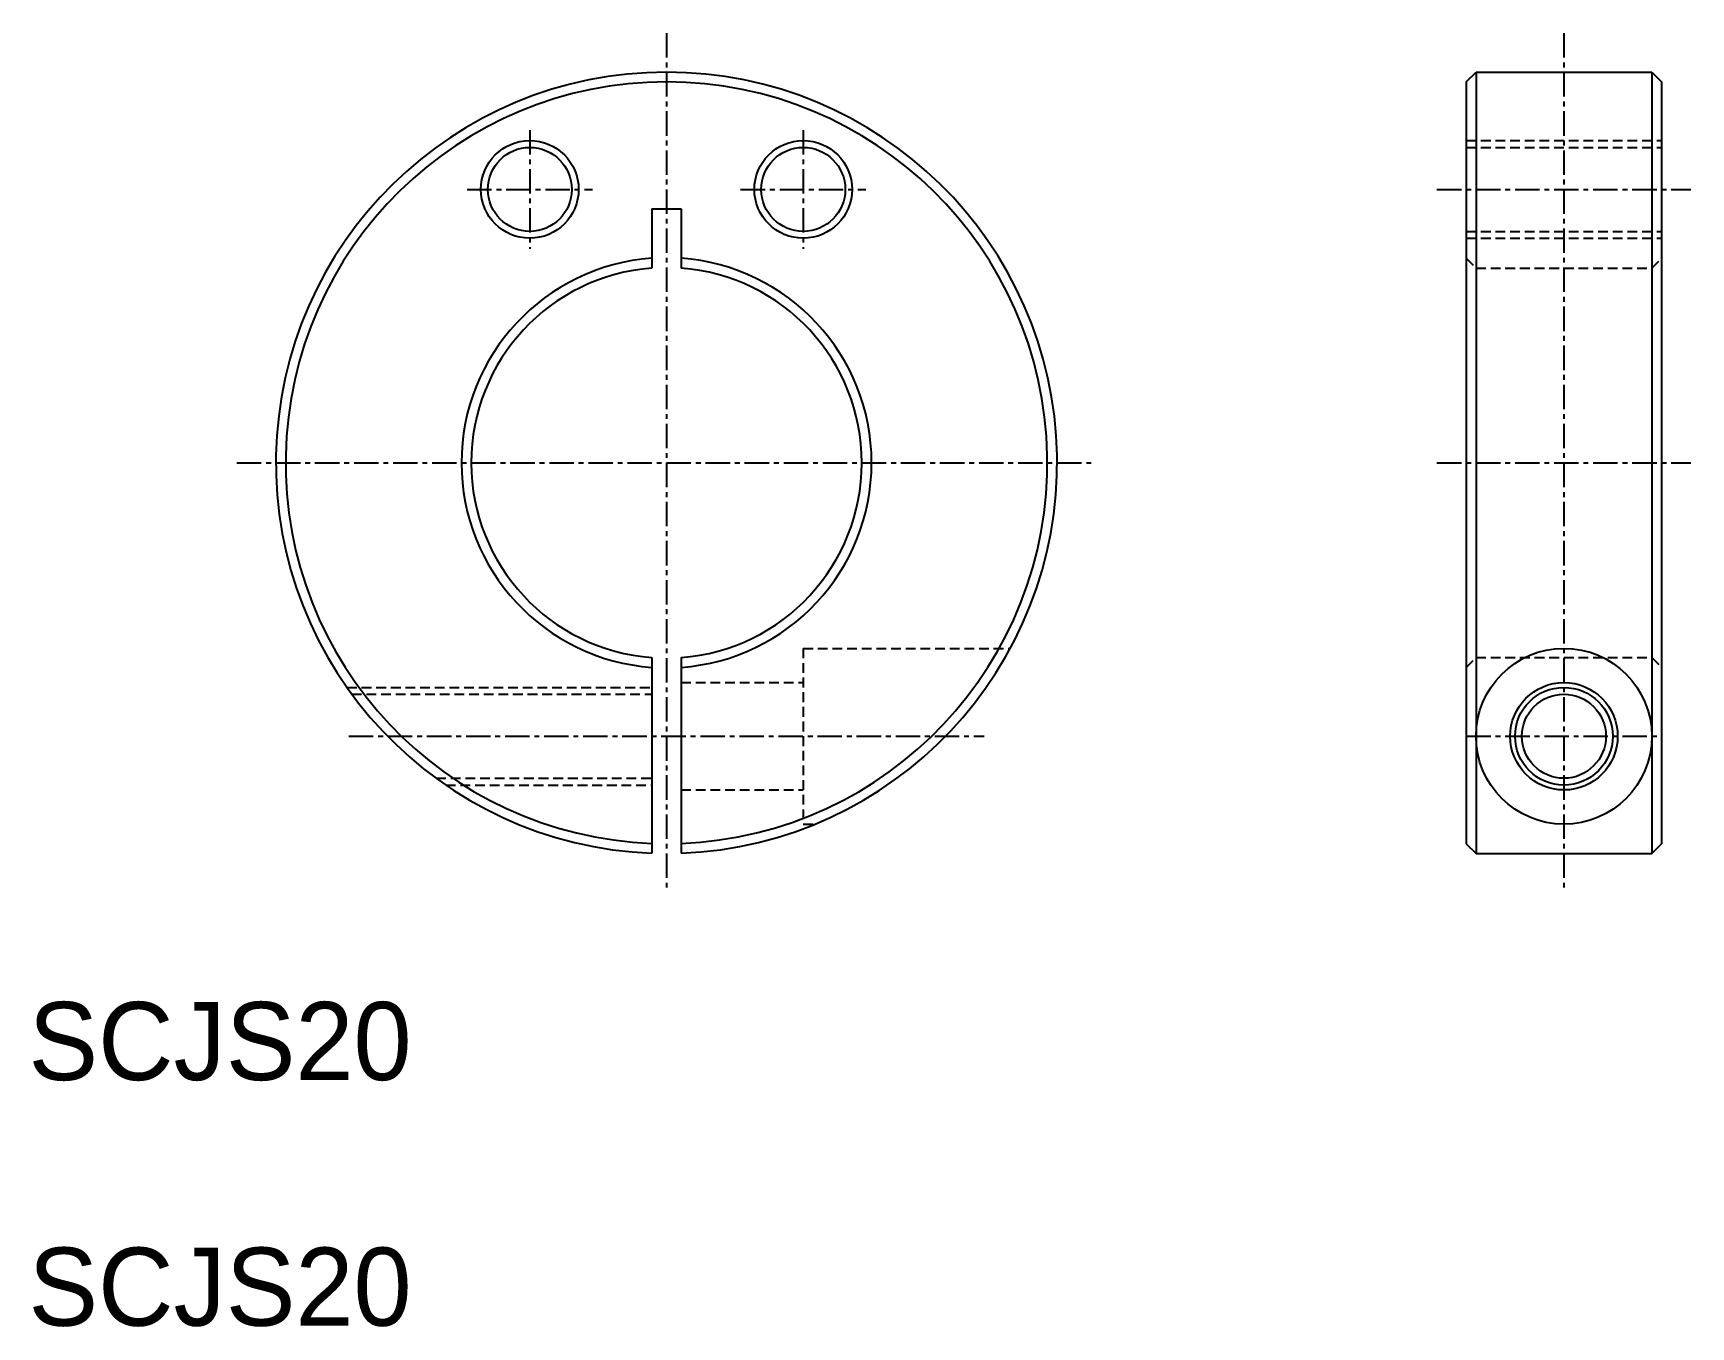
# Model space of a CAD drawing. Extents: x 130.8 to 215.7, y 253.1 to 319.3.
import ezdxf

# ---------------------------------------------------------------- set-up
doc = ezdxf.new("R2010")
doc.units = 0
doc.linetypes.add('CENTER', pattern=[2, 1.25, -0.25, 0.25, -0.25])
doc.linetypes.add('DASHED', pattern=[0.75, 0.5, -0.25])
doc.layers.get('0').update_dxf_attribs({"linetype": 'CONTINUOUS'})
doc.layers.add('CENTER', color=1, linetype='CENTER')

msp = doc.modelspace()

# ---------------------------------------------------------------- linework, layer by layer
at = {"color": 7, "linetype": 'CONTINUOUS'}
for p, q in [((204.179, 316.797), (204.679, 317.297)), ((204.179, 316.797), (204.179, 277.797)), ((204.679, 317.297), (204.679, 277.297)), ((204.679, 317.297), (213.679, 317.297)), ((213.679, 317.297), (213.679, 277.297)), ((213.679, 317.297), (214.179, 316.797)), ((214.179, 316.797), (214.179, 277.797)), ((213.679, 311.297), (213.679, 311.297)), ((162.48, 310.297), (163.98, 310.297)), ((162.48, 310.297), (162.48, 307.268)), ((163.98, 310.297), (163.98, 307.268)), ((213.679, 297.297), (213.679, 297.297)), ((162.48, 287.325), (162.48, 277.311)), ((163.98, 287.325), (163.98, 277.311)), ((204.179, 277.797), (204.679, 277.297)), ((213.679, 277.297), (214.179, 277.797)), ((204.679, 277.297), (213.679, 277.297))]:
    msp.add_line(p, q, dxfattribs=at)
at = {"color": 3, "linetype": 'DASHED'}
for p, q in [((204.179, 313.797), (214.179, 313.797)), ((204.179, 313.447), (214.179, 313.447)), ((204.179, 309.147), (214.179, 309.147)), ((204.179, 308.797), (214.179, 308.797)), ((204.179, 307.768), (204.679, 307.268)), ((204.679, 307.268), (213.679, 307.268)), ((213.679, 307.268), (214.179, 307.768)), ((170.23, 287.797), (170.23, 278.797)), ((170.23, 287.797), (180.829, 287.797)), ((204.179, 286.825), (204.679, 287.325)), ((204.679, 287.325), (213.679, 287.325)), ((213.679, 287.325), (214.179, 286.825)), ((163.98, 286.047), (170.23, 286.047)), ((146.867, 285.797), (162.48, 285.797)), ((147.118, 285.447), (162.48, 285.447)), ((151.432, 281.147), (162.48, 281.147)), ((151.927, 280.797), (162.48, 280.797)), ((163.98, 280.547), (170.23, 280.547)), ((170.23, 278.797), (170.829, 278.797))]:
    msp.add_line(p, q, dxfattribs=at)
at = {"color": 3, "linetype": 'CONTINUOUS'}
for centre in [(156.23, 311.297), (170.23, 311.297), (209.179, 283.297)]:
    msp.add_circle(centre, 2.5, dxfattribs=at)
at = {"color": 7, "linetype": 'CONTINUOUS'}
for centre, radius in [((156.23, 311.297), 2.15), ((170.23, 311.297), 2.15), ((209.179, 283.297), 4.5), ((209.179, 283.297), 2.75), ((209.179, 283.297), 2.15)]:
    msp.add_circle(centre, radius, dxfattribs=at)
for radius, start, end in [(20, 272.1491, 267.8509), (19.5, 272.20423, 267.79576), (10.5, 94.09605, 265.90396), (10, 94.30123, 265.69878), (10.5, 274.09604, 85.90396), (10, 274.30122, 85.69878)]:
    msp.add_arc((163.23, 297.297), radius, start, end, dxfattribs=at)
at = {"layer": 'CENTER', "color": 1, "linetype": 'CENTER'}
for p, q in [((163.23, 319.296), (163.23, 275.297)), ((209.179, 319.296), (209.179, 275.297)), ((156.23, 314.334), (156.23, 308.259)), ((170.23, 314.334), (170.23, 308.259)), ((153.025, 311.297), (159.434, 311.297)), ((167.025, 311.297), (173.434, 311.297)), ((202.679, 311.297), (215.679, 311.297)), ((141.23, 297.297), (185.229, 297.297)), ((202.679, 297.297), (215.679, 297.297)), ((146.964, 283.297), (179.495, 283.297)), ((204.179, 283.297), (214.179, 283.297))]:
    msp.add_line(p, q, dxfattribs=at)

# ---------------------------------------------------------------- texts
at = {"color": 7, "linetype": 'CONTINUOUS'}
for p in [(130.556, 265.692), (130.556, 253.115)]:
    msp.add_text('SCJS20', height=4, dxfattribs=at).set_placement(p)

doc.saveas('drawing.dxf')
